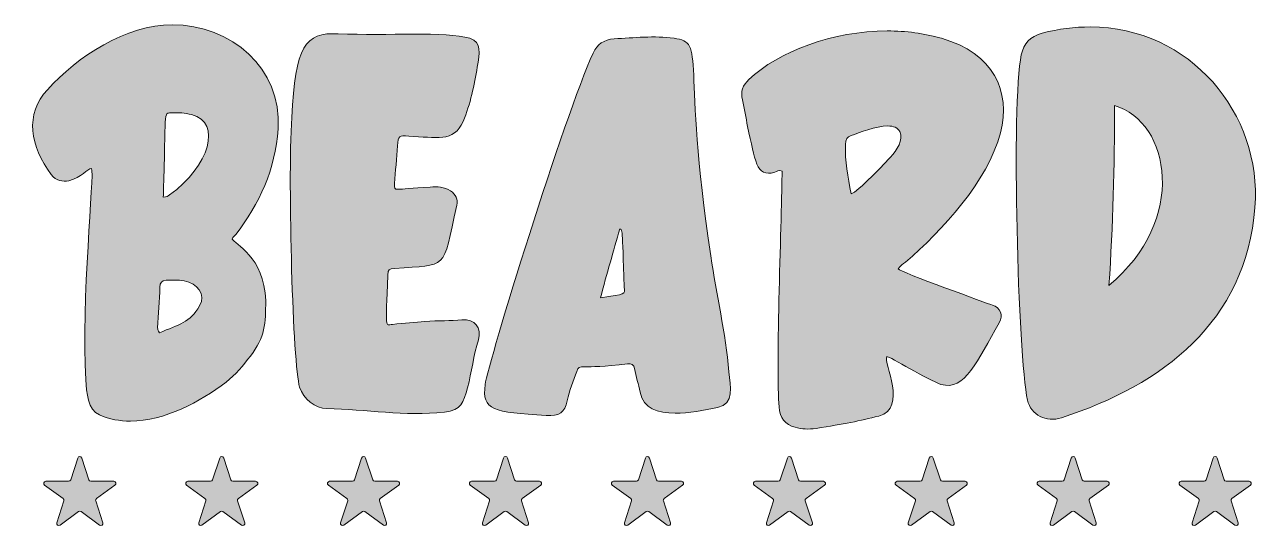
# Model space of a CAD drawing. Header units: inches. Extents: x 143 to 936, y -967 to -132.
# Drawn here: x 143 to 936, y -967 to -646 of the extents above; entities that cross this region are included whole.
import ezdxf

# ---------------------------------------------------------------- set-up
doc = ezdxf.new("R2010")
doc.units = ezdxf.units.IN
doc.header["$MEASUREMENT"] = 0
doc.layers.add('Layer 1', color=7, linetype='Continuous')

# ---------------------------------------------------------------- blocks, each defined once
blk = doc.blocks.new('block 5')
at = {"layer": 'Layer 1', "true_color": 0x2a4f7b}
h = blk.add_hatch(color=167, dxfattribs=at)
h.dxf.hatch_style = 2
edge = h.paths.add_edge_path()
edge.add_spline(control_points=[(297.74, -822.86), (297.74, -837.35), (297.38, -846.4), (287.96, -858.35), (283.26, -864.51), (278.55, -870.3), (272.39, -875.01), (255.73, -887.69), (232.92, -900), (211.19, -900), (204.31, -900), (197.79, -898.91), (191.27, -896.01), (184.03, -893.12), (182.94, -881.53), (182.58, -873.56), (179.32, -823.59), (188.38, -741.02), (186.2, -738.12), (183.31, -738.48), (180.05, -743.92), (171.72, -746.09), (167.73, -746.81), (163.39, -746.09), (160.49, -742.11), (146.73, -724.36), (143.47, -702.99), (157.96, -687.78), (177.15, -666.42), (208.29, -646.14), (237.99, -646.14), (275.65, -646.14), (308.24, -674.02), (305.71, -712.77), (303.9, -738.85), (293.76, -760.94), (278.55, -780.49), (277.82, -781.58), (276.74, -781.94), (276.38, -783.39), (277.46, -786.29), (297.02, -794.61), (297.74, -822.86)], knot_values=[0, 0, 0, 0, 1, 1, 1, 2, 2, 2, 3, 3, 3, 4, 4, 4, 5, 5, 5, 6, 6, 6, 7, 7, 7, 8, 8, 8, 9, 9, 9, 10, 10, 10, 11, 11, 11, 12, 12, 12, 13, 13, 13, 14, 14, 14, 14], degree=3, periodic=1)
edge = h.paths.add_edge_path()
edge.add_spline(control_points=[(255.37, -826.12), (259.72, -818.88), (253.92, -811.64), (245.59, -810.19), (241.61, -809.46), (237.63, -809.82), (234.01, -809.82), (231.11, -810.19), (230.02, -811.28), (230.02, -814.17), (229.66, -822.86), (228.94, -831.55), (228.57, -840.25), (228.57, -840.97), (228.57, -842.06), (229.66, -843.51), (241.97, -838.07), (249.58, -836.99), (255.37, -826.12)], knot_values=[0, 0, 0, 0, 1, 1, 1, 2, 2, 2, 3, 3, 3, 4, 4, 4, 5, 5, 5, 6, 6, 6, 6], degree=3, periodic=1)
edge = h.paths.add_edge_path()
edge.add_spline(control_points=[(236.18, -755.14), (261.89, -736.67), (269.86, -708.79), (250.3, -703.72), (245.96, -702.63), (241.97, -702.27), (237.99, -702.63), (232.56, -702.99), (233.64, -698.29), (232.56, -745.73), (232.19, -748.98), (232.56, -752.61), (232.19, -756.59), (234.37, -756.59), (235.09, -755.87), (236.18, -755.14)], knot_values=[0, 0, 0, 0, 1, 1, 1, 2, 2, 2, 3, 3, 3, 4, 4, 4, 5, 5, 5, 5], degree=3, periodic=1)
h = blk.add_hatch(color=167, dxfattribs=at)
h.dxf.hatch_style = 2
edge = h.paths.add_edge_path()
edge.add_spline(control_points=[(794.98, -651.57), (805.49, -648.67), (815.63, -647.58), (825.77, -647.58), (889.5, -647.58), (935.86, -702.99), (931.15, -763.11), (925.36, -836.62), (872.12, -876.82), (807.3, -897.83), (797.52, -901.09), (787.74, -896.01), (785.57, -886.6), (779.41, -857.99), (775.07, -696.84), (781.58, -665.33), (783.03, -658.09), (787.38, -653.74), (794.98, -651.57)], knot_values=[0, 0, 0, 0, 1, 1, 1, 2, 2, 2, 3, 3, 3, 4, 4, 4, 5, 5, 5, 6, 6, 6, 6], degree=3, periodic=1)
edge = h.paths.add_edge_path()
edge.add_spline(control_points=[(841.34, -697.92), (841.34, -736.67), (840.25, -774.7), (837.72, -813.09), (888.06, -771.44), (877.19, -708.42), (841.34, -697.92)], knot_values=[0, 0, 0, 0, 1, 1, 1, 2, 2, 2, 2], degree=3, periodic=1)
h = blk.add_hatch(color=167, dxfattribs=at)
h.dxf.hatch_style = 2
edge = h.paths.add_edge_path()
edge.add_spline(control_points=[(423.41, -835.18), (431.74, -834.45), (436.08, -840.25), (433.91, -847.85), (431.01, -857.99), (429.57, -868.49), (427.03, -878.63), (424.13, -888.05), (423.41, -893.12), (412.18, -894.2), (386.83, -897.1), (362.21, -892.39), (336.86, -892.03), (329.25, -891.67), (322.01, -885.88), (319.47, -878.27), (315.13, -863.78), (311.87, -749.35), (314.4, -705.53), (316.94, -659.9), (322.73, -650.85), (344.1, -651.93), (375.97, -653.38), (412.91, -650.12), (428.48, -654.83), (436.08, -657.36), (434.64, -664.24), (433.19, -673.3), (431.38, -684.52), (428.84, -697.2), (424.13, -708.06), (418.34, -721.82), (406.75, -718.2), (389.37, -717.48), (382.85, -717.12), (382.85, -717.12), (382.13, -723.64), (381.76, -731.6), (380.68, -739.93), (380.32, -747.9), (380.32, -750.8), (379.95, -751.52), (382.49, -751.52), (385.38, -751.52), (391.18, -750.8), (403.13, -750.07), (407.47, -749.71), (412.18, -750.07), (416.17, -752.61), (419.43, -754.78), (420.87, -758.04), (420.15, -761.66), (410.74, -804.76), (414.72, -799.32), (380.32, -802.22), (376.33, -802.58), (376.33, -802.58), (375.97, -806.57), (374.52, -841.69), (374.16, -838.8), (378.87, -838.07), (386.47, -837.35), (393.72, -836.62), (399.51, -836.26), (408.56, -835.54), (416.17, -835.9), (423.41, -835.18)], knot_values=[0, 0, 0, 0, 1, 1, 1, 2, 2, 2, 3, 3, 3, 4, 4, 4, 5, 5, 5, 6, 6, 6, 7, 7, 7, 8, 8, 8, 9, 9, 9, 10, 10, 10, 11, 11, 11, 12, 12, 12, 13, 13, 13, 14, 14, 14, 15, 15, 15, 16, 16, 16, 17, 17, 17, 18, 18, 18, 19, 19, 19, 20, 20, 20, 21, 21, 21, 22, 22, 22, 22], degree=3, periodic=1)
h = blk.add_hatch(color=167, dxfattribs=at)
h.dxf.hatch_style = 2
edge = h.paths.add_edge_path()
edge.add_spline(control_points=[(559.94, -894.93), (548.71, -894.93), (539.66, -892.03), (537.49, -881.53), (536.4, -876.46), (534.96, -871.39), (533.87, -866.32), (533.5, -863.78), (532.06, -863.06), (529.52, -863.42), (513.95, -865.23), (506.35, -865.23), (502.36, -865.23), (498.38, -865.23), (498.02, -865.23), (496.93, -868.13), (494.76, -874.29), (492.22, -880.44), (490.77, -886.96), (489.32, -894.57), (485.7, -897.1), (477.37, -896.38), (443.33, -894.2), (436.09, -893.48), (438.26, -876.46), (440.07, -863.06), (488.96, -704.44), (507.43, -664.24), (509.97, -658.81), (514.31, -655.55), (520.83, -655.19), (533.5, -654.47), (546.54, -653.02), (559.22, -654.83), (580.22, -657.36), (563.93, -668.59), (582.76, -794.25), (586.38, -818.88), (592.17, -843.51), (594.35, -868.49), (595.43, -877.91), (597.97, -888.77), (587.1, -891.31), (578.41, -893.12), (568.63, -894.93), (559.94, -894.93)], knot_values=[0, 0, 0, 0, 1, 1, 1, 2, 2, 2, 3, 3, 3, 4, 4, 4, 5, 5, 5, 6, 6, 6, 7, 7, 7, 8, 8, 8, 9, 9, 9, 10, 10, 10, 11, 11, 11, 12, 12, 12, 13, 13, 13, 14, 14, 14, 15, 15, 15, 15], degree=3, periodic=1)
edge = h.paths.add_edge_path()
edge.add_spline(control_points=[(527.35, -814.17), (525.9, -775.06), (526.26, -777.59), (524.45, -776.87), (520.47, -791.36), (516.12, -805.48), (512.14, -821.05), (528.44, -818.52), (527.71, -819.24), (527.35, -814.17)], knot_values=[0, 0, 0, 0, 1, 1, 1, 2, 2, 2, 3, 3, 3, 3], degree=3, periodic=1)
h = blk.add_hatch(color=167, dxfattribs=at)
h.dxf.hatch_style = 2
edge = h.paths.add_edge_path()
edge.add_spline(control_points=[(763.11, -825.76), (768.18, -827.21), (770.35, -832.28), (767.46, -836.99), (753.33, -861.25), (745.73, -881.17), (730.15, -876.46), (722.19, -873.93), (697.2, -858.35), (695.39, -858.72), (693.22, -862.7), (709.15, -891.67), (690.32, -896.74), (678.01, -900), (668.23, -901.81), (650.12, -904.71), (645.41, -905.43), (641.07, -905.07), (636.72, -903.98), (630.2, -902.17), (626.94, -898.19), (626.58, -890.95), (624.05, -868.13), (628.39, -765.28), (628.39, -739.93), (626.22, -738.85), (625.13, -740.29), (623.68, -740.66), (611.37, -743.92), (611.37, -733.05), (606.3, -711.32), (605.22, -705.53), (604.49, -699.73), (603.04, -694.3), (601.59, -688.87), (603.4, -684.89), (607.03, -681.27), (626.22, -663.16), (660.99, -650.12), (695.75, -650.12), (707.7, -650.12), (719.29, -651.57), (730.52, -654.83), (763.83, -664.24), (775.06, -688.87), (768.18, -715.31), (760.21, -746.45), (730.88, -777.96), (707.34, -798.24), (705.89, -799.32), (704.08, -800.41), (702.63, -802.58), (704.08, -804.39), (760.94, -825.04), (763.11, -825.76)], knot_values=[0, 0, 0, 0, 1, 1, 1, 2, 2, 2, 3, 3, 3, 4, 4, 4, 5, 5, 5, 6, 6, 6, 7, 7, 7, 8, 8, 8, 9, 9, 9, 10, 10, 10, 11, 11, 11, 12, 12, 12, 13, 13, 13, 14, 14, 14, 15, 15, 15, 16, 16, 16, 17, 17, 17, 18, 18, 18, 18], degree=3, periodic=1)
edge = h.paths.add_edge_path()
edge.add_spline(control_points=[(697.92, -730.88), (701.91, -726.53), (706.25, -720.01), (703.72, -714.58), (702.63, -712.05), (699.73, -710.96), (696.11, -710.96), (688.51, -710.96), (677.64, -715.31), (672.57, -717.12), (670.04, -717.84), (668.95, -719.65), (668.95, -722.91), (668.59, -733.41), (670.76, -743.55), (672.57, -754.42), (676.56, -753.69), (695.03, -733.77), (697.92, -730.88)], knot_values=[0, 0, 0, 0, 1, 1, 1, 2, 2, 2, 3, 3, 3, 4, 4, 4, 5, 5, 5, 6, 6, 6, 6], degree=3, periodic=1)
at = {"layer": 'Layer 1', "lineweight": 0}
for points, knots in [([(297.74, -822.86), (297.74, -837.35), (297.38, -846.4), (287.96, -858.35), (283.26, -864.51), (278.55, -870.3), (272.39, -875.01), (255.73, -887.69), (232.92, -900), (211.19, -900), (204.31, -900), (197.79, -898.91), (191.27, -896.01), (184.03, -893.12), (182.94, -881.53), (182.58, -873.56), (179.32, -823.59), (188.38, -741.02), (186.2, -738.12), (183.31, -738.48), (180.05, -743.92), (171.72, -746.09), (167.73, -746.81), (163.39, -746.09), (160.49, -742.11), (146.73, -724.36), (143.47, -702.99), (157.96, -687.78), (177.15, -666.42), (208.29, -646.14), (237.99, -646.14), (275.65, -646.14), (308.24, -674.02), (305.71, -712.77), (303.9, -738.85), (293.76, -760.94), (278.55, -780.49), (277.82, -781.58), (276.74, -781.94), (276.38, -783.39), (277.46, -786.29), (297.02, -794.61), (297.74, -822.86)], [0, 0, 0, 0, 1, 1, 1, 2, 2, 2, 3, 3, 3, 4, 4, 4, 5, 5, 5, 6, 6, 6, 7, 7, 7, 8, 8, 8, 9, 9, 9, 10, 10, 10, 11, 11, 11, 12, 12, 12, 13, 13, 13, 14, 14, 14, 14]), ([(794.98, -651.57), (805.49, -648.67), (815.63, -647.58), (825.77, -647.58), (889.5, -647.58), (935.86, -702.99), (931.15, -763.11), (925.36, -836.62), (872.12, -876.82), (807.3, -897.83), (797.52, -901.09), (787.74, -896.01), (785.57, -886.6), (779.41, -857.99), (775.07, -696.84), (781.58, -665.33), (783.03, -658.09), (787.38, -653.74), (794.98, -651.57)], [0, 0, 0, 0, 1, 1, 1, 2, 2, 2, 3, 3, 3, 4, 4, 4, 5, 5, 5, 6, 6, 6, 6]), ([(423.41, -835.18), (431.74, -834.45), (436.08, -840.25), (433.91, -847.85), (431.01, -857.99), (429.57, -868.49), (427.03, -878.63), (424.13, -888.05), (423.41, -893.12), (412.18, -894.2), (386.83, -897.1), (362.21, -892.39), (336.86, -892.03), (329.25, -891.67), (322.01, -885.88), (319.47, -878.27), (315.13, -863.78), (311.87, -749.35), (314.4, -705.53), (316.94, -659.9), (322.73, -650.85), (344.1, -651.93), (375.97, -653.38), (412.91, -650.12), (428.48, -654.83), (436.08, -657.36), (434.64, -664.24), (433.19, -673.3), (431.38, -684.52), (428.84, -697.2), (424.13, -708.06), (418.34, -721.82), (406.75, -718.2), (389.37, -717.48), (382.85, -717.12), (382.85, -717.12), (382.13, -723.64), (381.76, -731.6), (380.68, -739.93), (380.32, -747.9), (380.32, -750.8), (379.95, -751.52), (382.49, -751.52), (385.38, -751.52), (391.18, -750.8), (403.13, -750.07), (407.47, -749.71), (412.18, -750.07), (416.17, -752.61), (419.43, -754.78), (420.87, -758.04), (420.15, -761.66), (410.74, -804.76), (414.72, -799.32), (380.32, -802.22), (376.33, -802.58), (376.33, -802.58), (375.97, -806.57), (374.52, -841.69), (374.16, -838.8), (378.87, -838.07), (386.47, -837.35), (393.72, -836.62), (399.51, -836.26), (408.56, -835.54), (416.17, -835.9), (423.41, -835.18)], [0, 0, 0, 0, 1, 1, 1, 2, 2, 2, 3, 3, 3, 4, 4, 4, 5, 5, 5, 6, 6, 6, 7, 7, 7, 8, 8, 8, 9, 9, 9, 10, 10, 10, 11, 11, 11, 12, 12, 12, 13, 13, 13, 14, 14, 14, 15, 15, 15, 16, 16, 16, 17, 17, 17, 18, 18, 18, 19, 19, 19, 20, 20, 20, 21, 21, 21, 22, 22, 22, 22]), ([(559.94, -894.93), (548.71, -894.93), (539.66, -892.03), (537.49, -881.53), (536.4, -876.46), (534.96, -871.39), (533.87, -866.32), (533.5, -863.78), (532.06, -863.06), (529.52, -863.42), (513.95, -865.23), (506.35, -865.23), (502.36, -865.23), (498.38, -865.23), (498.02, -865.23), (496.93, -868.13), (494.76, -874.29), (492.22, -880.44), (490.77, -886.96), (489.32, -894.57), (485.7, -897.1), (477.37, -896.38), (443.33, -894.2), (436.09, -893.48), (438.26, -876.46), (440.07, -863.06), (488.96, -704.44), (507.43, -664.24), (509.97, -658.81), (514.31, -655.55), (520.83, -655.19), (533.5, -654.47), (546.54, -653.02), (559.22, -654.83), (580.22, -657.36), (563.93, -668.59), (582.76, -794.25), (586.38, -818.88), (592.17, -843.51), (594.35, -868.49), (595.43, -877.91), (597.97, -888.77), (587.1, -891.31), (578.41, -893.12), (568.63, -894.93), (559.94, -894.93)], [0, 0, 0, 0, 1, 1, 1, 2, 2, 2, 3, 3, 3, 4, 4, 4, 5, 5, 5, 6, 6, 6, 7, 7, 7, 8, 8, 8, 9, 9, 9, 10, 10, 10, 11, 11, 11, 12, 12, 12, 13, 13, 13, 14, 14, 14, 15, 15, 15, 15]), ([(763.11, -825.76), (768.18, -827.21), (770.35, -832.28), (767.46, -836.99), (753.33, -861.25), (745.73, -881.17), (730.15, -876.46), (722.19, -873.93), (697.2, -858.35), (695.39, -858.72), (693.22, -862.7), (709.15, -891.67), (690.32, -896.74), (678.01, -900), (668.23, -901.81), (650.12, -904.71), (645.41, -905.43), (641.07, -905.07), (636.72, -903.98), (630.2, -902.17), (626.94, -898.19), (626.58, -890.95), (624.05, -868.13), (628.39, -765.28), (628.39, -739.93), (626.22, -738.85), (625.13, -740.29), (623.68, -740.66), (611.37, -743.92), (611.37, -733.05), (606.3, -711.32), (605.22, -705.53), (604.49, -699.73), (603.04, -694.3), (601.59, -688.87), (603.4, -684.89), (607.03, -681.27), (626.22, -663.16), (660.99, -650.12), (695.75, -650.12), (707.7, -650.12), (719.29, -651.57), (730.52, -654.83), (763.83, -664.24), (775.06, -688.87), (768.18, -715.31), (760.21, -746.45), (730.88, -777.96), (707.34, -798.24), (705.89, -799.32), (704.08, -800.41), (702.63, -802.58), (704.08, -804.39), (760.94, -825.04), (763.11, -825.76)], [0, 0, 0, 0, 1, 1, 1, 2, 2, 2, 3, 3, 3, 4, 4, 4, 5, 5, 5, 6, 6, 6, 7, 7, 7, 8, 8, 8, 9, 9, 9, 10, 10, 10, 11, 11, 11, 12, 12, 12, 13, 13, 13, 14, 14, 14, 15, 15, 15, 16, 16, 16, 17, 17, 17, 18, 18, 18, 18]), ([(236.18, -755.14), (261.89, -736.67), (269.86, -708.79), (250.3, -703.72), (245.96, -702.63), (241.97, -702.27), (237.99, -702.63), (232.56, -702.99), (233.64, -698.29), (232.56, -745.73), (232.19, -748.98), (232.56, -752.61), (232.19, -756.59), (234.37, -756.59), (235.09, -755.87), (236.18, -755.14)], [0, 0, 0, 0, 1, 1, 1, 2, 2, 2, 3, 3, 3, 4, 4, 4, 5, 5, 5, 5]), ([(841.34, -697.92), (841.34, -736.67), (840.25, -774.7), (837.72, -813.09), (888.06, -771.44), (877.19, -708.42), (841.34, -697.92)], [0, 0, 0, 0, 1, 1, 1, 2, 2, 2, 2]), ([(697.92, -730.88), (701.91, -726.53), (706.25, -720.01), (703.72, -714.58), (702.63, -712.05), (699.73, -710.96), (696.11, -710.96), (688.51, -710.96), (677.64, -715.31), (672.57, -717.12), (670.04, -717.84), (668.95, -719.65), (668.95, -722.91), (668.59, -733.41), (670.76, -743.55), (672.57, -754.42), (676.56, -753.69), (695.03, -733.77), (697.92, -730.88)], [0, 0, 0, 0, 1, 1, 1, 2, 2, 2, 3, 3, 3, 4, 4, 4, 5, 5, 5, 6, 6, 6, 6]), ([(527.35, -814.17), (525.9, -775.06), (526.26, -777.59), (524.45, -776.87), (520.47, -791.36), (516.12, -805.48), (512.14, -821.05), (528.44, -818.52), (527.71, -819.24), (527.35, -814.17)], [0, 0, 0, 0, 1, 1, 1, 2, 2, 2, 3, 3, 3, 3]), ([(255.37, -826.12), (259.72, -818.88), (253.92, -811.64), (245.59, -810.19), (241.61, -809.46), (237.63, -809.82), (234.01, -809.82), (231.11, -810.19), (230.02, -811.28), (230.02, -814.17), (229.66, -822.86), (228.94, -831.55), (228.57, -840.25), (228.57, -840.97), (228.57, -842.06), (229.66, -843.51), (241.97, -838.07), (249.58, -836.99), (255.37, -826.12)], [0, 0, 0, 0, 1, 1, 1, 2, 2, 2, 3, 3, 3, 4, 4, 4, 5, 5, 5, 6, 6, 6, 6])]:
    blk.add_open_spline(points, degree=3, knots=knots, dxfattribs=at)
blk = doc.blocks.new('block 9')
at = {"layer": 'Layer 1', "true_color": 0xce432c}
h = blk.add_hatch(color=22, dxfattribs=at)
h.dxf.hatch_style = 2
edge = h.paths.add_edge_path()
edge.add_spline(control_points=[(179.99, -923.7), (179.99, -923.7), (184.52, -937.62), (184.52, -937.62), (184.7, -938.18), (185.22, -938.56), (185.81, -938.56), (185.81, -938.56), (200.45, -938.56), (200.45, -938.56), (201.77, -938.56), (202.31, -940.24), (201.25, -941.02), (201.25, -941.02), (189.41, -949.62), (189.41, -949.62), (188.93, -949.97), (188.73, -950.58), (188.91, -951.14), (188.91, -951.14), (193.44, -965.06), (193.44, -965.06), (193.84, -966.32), (192.41, -967.36), (191.34, -966.59), (191.34, -966.59), (179.5, -957.98), (179.5, -957.98), (179.02, -957.63), (178.38, -957.63), (177.9, -957.98), (177.9, -957.98), (166.06, -966.59), (166.06, -966.59), (164.99, -967.36), (163.56, -966.32), (163.97, -965.06), (163.97, -965.06), (168.49, -951.14), (168.49, -951.14), (168.67, -950.58), (168.47, -949.97), (167.99, -949.62), (167.99, -949.62), (156.15, -941.02), (156.15, -941.02), (155.09, -940.24), (155.63, -938.56), (156.95, -938.56), (156.95, -938.56), (171.59, -938.56), (171.59, -938.56), (172.18, -938.56), (172.7, -938.18), (172.88, -937.62), (172.88, -937.62), (177.41, -923.7), (177.41, -923.7), (177.81, -922.44), (179.59, -922.44), (179.99, -923.7)], knot_values=[0, 0, 0, 0, 1, 1, 1, 2, 2, 2, 3, 3, 3, 4, 4, 4, 5, 5, 5, 6, 6, 6, 7, 7, 7, 8, 8, 8, 9, 9, 9, 10, 10, 10, 11, 11, 11, 12, 12, 12, 13, 13, 13, 14, 14, 14, 15, 15, 15, 16, 16, 16, 17, 17, 17, 18, 18, 18, 19, 19, 19, 20, 20, 20, 20], degree=3, periodic=1)
h = blk.add_hatch(color=22, dxfattribs=at)
h.dxf.hatch_style = 2
edge = h.paths.add_edge_path()
edge.add_spline(control_points=[(270.87, -923.7), (270.87, -923.7), (275.39, -937.62), (275.39, -937.62), (275.57, -938.18), (276.09, -938.56), (276.68, -938.56), (276.68, -938.56), (291.32, -938.56), (291.32, -938.56), (292.64, -938.56), (293.19, -940.24), (292.12, -941.02), (292.12, -941.02), (280.28, -949.62), (280.28, -949.62), (279.8, -949.97), (279.6, -950.58), (279.78, -951.14), (279.78, -951.14), (284.31, -965.06), (284.31, -965.06), (284.72, -966.32), (283.28, -967.36), (282.22, -966.59), (282.22, -966.59), (270.37, -957.98), (270.37, -957.98), (269.9, -957.63), (269.25, -957.63), (268.77, -957.98), (268.77, -957.98), (256.93, -966.59), (256.93, -966.59), (255.87, -967.36), (254.43, -966.32), (254.84, -965.06), (254.84, -965.06), (259.36, -951.14), (259.36, -951.14), (259.54, -950.58), (259.34, -949.97), (258.87, -949.62), (258.87, -949.62), (247.02, -941.02), (247.02, -941.02), (245.96, -940.24), (246.51, -938.56), (247.82, -938.56), (247.82, -938.56), (262.46, -938.56), (262.46, -938.56), (263.05, -938.56), (263.57, -938.18), (263.76, -937.62), (263.76, -937.62), (268.28, -923.7), (268.28, -923.7), (268.69, -922.44), (270.46, -922.44), (270.87, -923.7)], knot_values=[0, 0, 0, 0, 1, 1, 1, 2, 2, 2, 3, 3, 3, 4, 4, 4, 5, 5, 5, 6, 6, 6, 7, 7, 7, 8, 8, 8, 9, 9, 9, 10, 10, 10, 11, 11, 11, 12, 12, 12, 13, 13, 13, 14, 14, 14, 15, 15, 15, 16, 16, 16, 17, 17, 17, 18, 18, 18, 19, 19, 19, 20, 20, 20, 20], degree=3, periodic=1)
h = blk.add_hatch(color=22, dxfattribs=at)
h.dxf.hatch_style = 2
edge = h.paths.add_edge_path()
edge.add_spline(control_points=[(361.74, -923.7), (361.74, -923.7), (366.26, -937.62), (366.26, -937.62), (366.45, -938.18), (366.97, -938.56), (367.56, -938.56), (367.56, -938.56), (382.2, -938.56), (382.2, -938.56), (383.51, -938.56), (384.06, -940.24), (383, -941.02), (383, -941.02), (371.15, -949.62), (371.15, -949.62), (370.68, -949.97), (370.48, -950.58), (370.66, -951.14), (370.66, -951.14), (375.18, -965.06), (375.18, -965.06), (375.59, -966.32), (374.16, -967.36), (373.09, -966.59), (373.09, -966.59), (361.25, -957.98), (361.25, -957.98), (360.77, -957.63), (360.12, -957.63), (359.65, -957.98), (359.65, -957.98), (347.8, -966.59), (347.8, -966.59), (346.74, -967.36), (345.3, -966.32), (345.71, -965.06), (345.71, -965.06), (350.24, -951.14), (350.24, -951.14), (350.42, -950.58), (350.22, -949.97), (349.74, -949.62), (349.74, -949.62), (337.9, -941.02), (337.9, -941.02), (336.83, -940.24), (337.38, -938.56), (338.7, -938.56), (338.7, -938.56), (353.34, -938.56), (353.34, -938.56), (353.93, -938.56), (354.45, -938.18), (354.63, -937.62), (354.63, -937.62), (359.15, -923.7), (359.15, -923.7), (359.56, -922.44), (361.33, -922.44), (361.74, -923.7)], knot_values=[0, 0, 0, 0, 1, 1, 1, 2, 2, 2, 3, 3, 3, 4, 4, 4, 5, 5, 5, 6, 6, 6, 7, 7, 7, 8, 8, 8, 9, 9, 9, 10, 10, 10, 11, 11, 11, 12, 12, 12, 13, 13, 13, 14, 14, 14, 15, 15, 15, 16, 16, 16, 17, 17, 17, 18, 18, 18, 19, 19, 19, 20, 20, 20, 20], degree=3, periodic=1)
h = blk.add_hatch(color=22, dxfattribs=at)
h.dxf.hatch_style = 2
edge = h.paths.add_edge_path()
edge.add_spline(control_points=[(452.61, -923.7), (452.61, -923.7), (457.14, -937.62), (457.14, -937.62), (457.32, -938.18), (457.84, -938.56), (458.43, -938.56), (458.43, -938.56), (473.07, -938.56), (473.07, -938.56), (474.39, -938.56), (474.93, -940.24), (473.87, -941.02), (473.87, -941.02), (462.03, -949.62), (462.03, -949.62), (461.55, -949.97), (461.35, -950.58), (461.53, -951.14), (461.53, -951.14), (466.06, -965.06), (466.06, -965.06), (466.46, -966.32), (465.03, -967.36), (463.96, -966.59), (463.96, -966.59), (452.12, -957.98), (452.12, -957.98), (451.64, -957.63), (451, -957.63), (450.52, -957.98), (450.52, -957.98), (438.68, -966.59), (438.68, -966.59), (437.61, -967.36), (436.18, -966.32), (436.59, -965.06), (436.59, -965.06), (441.11, -951.14), (441.11, -951.14), (441.29, -950.58), (441.09, -949.97), (440.62, -949.62), (440.62, -949.62), (428.77, -941.02), (428.77, -941.02), (427.71, -940.24), (428.25, -938.56), (429.57, -938.56), (429.57, -938.56), (444.21, -938.56), (444.21, -938.56), (444.8, -938.56), (445.32, -938.18), (445.5, -937.62), (445.5, -937.62), (450.03, -923.7), (450.03, -923.7), (450.43, -922.44), (452.21, -922.44), (452.61, -923.7)], knot_values=[0, 0, 0, 0, 1, 1, 1, 2, 2, 2, 3, 3, 3, 4, 4, 4, 5, 5, 5, 6, 6, 6, 7, 7, 7, 8, 8, 8, 9, 9, 9, 10, 10, 10, 11, 11, 11, 12, 12, 12, 13, 13, 13, 14, 14, 14, 15, 15, 15, 16, 16, 16, 17, 17, 17, 18, 18, 18, 19, 19, 19, 20, 20, 20, 20], degree=3, periodic=1)
h = blk.add_hatch(color=22, dxfattribs=at)
h.dxf.hatch_style = 2
edge = h.paths.add_edge_path()
edge.add_spline(control_points=[(543.49, -923.7), (543.49, -923.7), (548.01, -937.62), (548.01, -937.62), (548.19, -938.18), (548.71, -938.56), (549.3, -938.56), (549.3, -938.56), (563.94, -938.56), (563.94, -938.56), (565.26, -938.56), (565.81, -940.24), (564.74, -941.02), (564.74, -941.02), (552.9, -949.62), (552.9, -949.62), (552.42, -949.97), (552.22, -950.58), (552.4, -951.14), (552.4, -951.14), (556.93, -965.06), (556.93, -965.06), (557.34, -966.32), (555.9, -967.36), (554.84, -966.59), (554.84, -966.59), (542.99, -957.98), (542.99, -957.98), (542.52, -957.63), (541.87, -957.63), (541.39, -957.98), (541.39, -957.98), (529.55, -966.59), (529.55, -966.59), (528.49, -967.36), (527.05, -966.32), (527.46, -965.06), (527.46, -965.06), (531.98, -951.14), (531.98, -951.14), (532.16, -950.58), (531.96, -949.97), (531.49, -949.62), (531.49, -949.62), (519.65, -941.02), (519.65, -941.02), (518.58, -940.24), (519.13, -938.56), (520.44, -938.56), (520.44, -938.56), (535.08, -938.56), (535.08, -938.56), (535.67, -938.56), (536.19, -938.18), (536.38, -937.62), (536.38, -937.62), (540.9, -923.7), (540.9, -923.7), (541.31, -922.44), (543.08, -922.44), (543.49, -923.7)], knot_values=[0, 0, 0, 0, 1, 1, 1, 2, 2, 2, 3, 3, 3, 4, 4, 4, 5, 5, 5, 6, 6, 6, 7, 7, 7, 8, 8, 8, 9, 9, 9, 10, 10, 10, 11, 11, 11, 12, 12, 12, 13, 13, 13, 14, 14, 14, 15, 15, 15, 16, 16, 16, 17, 17, 17, 18, 18, 18, 19, 19, 19, 20, 20, 20, 20], degree=3, periodic=1)
h = blk.add_hatch(color=22, dxfattribs=at)
h.dxf.hatch_style = 2
edge = h.paths.add_edge_path()
edge.add_spline(control_points=[(634.36, -923.7), (634.36, -923.7), (638.88, -937.62), (638.88, -937.62), (639.07, -938.18), (639.59, -938.56), (640.18, -938.56), (640.18, -938.56), (654.82, -938.56), (654.82, -938.56), (656.13, -938.56), (656.68, -940.24), (655.62, -941.02), (655.62, -941.02), (643.77, -949.62), (643.77, -949.62), (643.3, -949.97), (643.1, -950.58), (643.28, -951.14), (643.28, -951.14), (647.8, -965.06), (647.8, -965.06), (648.21, -966.32), (646.78, -967.36), (645.71, -966.59), (645.71, -966.59), (633.87, -957.98), (633.87, -957.98), (633.39, -957.63), (632.74, -957.63), (632.27, -957.98), (632.27, -957.98), (620.42, -966.59), (620.42, -966.59), (619.36, -967.36), (617.92, -966.32), (618.33, -965.06), (618.33, -965.06), (622.86, -951.14), (622.86, -951.14), (623.04, -950.58), (622.84, -949.97), (622.36, -949.62), (622.36, -949.62), (610.52, -941.02), (610.52, -941.02), (609.45, -940.24), (610, -938.56), (611.32, -938.56), (611.32, -938.56), (625.96, -938.56), (625.96, -938.56), (626.55, -938.56), (627.07, -938.18), (627.25, -937.62), (627.25, -937.62), (631.77, -923.7), (631.77, -923.7), (632.18, -922.44), (633.95, -922.44), (634.36, -923.7)], knot_values=[0, 0, 0, 0, 1, 1, 1, 2, 2, 2, 3, 3, 3, 4, 4, 4, 5, 5, 5, 6, 6, 6, 7, 7, 7, 8, 8, 8, 9, 9, 9, 10, 10, 10, 11, 11, 11, 12, 12, 12, 13, 13, 13, 14, 14, 14, 15, 15, 15, 16, 16, 16, 17, 17, 17, 18, 18, 18, 19, 19, 19, 20, 20, 20, 20], degree=3, periodic=1)
h = blk.add_hatch(color=22, dxfattribs=at)
h.dxf.hatch_style = 2
edge = h.paths.add_edge_path()
edge.add_spline(control_points=[(725.23, -923.7), (725.23, -923.7), (729.76, -937.62), (729.76, -937.62), (729.94, -938.18), (730.46, -938.56), (731.05, -938.56), (731.05, -938.56), (745.69, -938.56), (745.69, -938.56), (747.01, -938.56), (747.55, -940.24), (746.49, -941.02), (746.49, -941.02), (734.65, -949.62), (734.65, -949.62), (734.17, -949.97), (733.97, -950.58), (734.15, -951.14), (734.15, -951.14), (738.68, -965.06), (738.68, -965.06), (739.08, -966.32), (737.65, -967.36), (736.58, -966.59), (736.58, -966.59), (724.74, -957.98), (724.74, -957.98), (724.26, -957.63), (723.62, -957.63), (723.14, -957.98), (723.14, -957.98), (711.3, -966.59), (711.3, -966.59), (710.23, -967.36), (708.8, -966.32), (709.21, -965.06), (709.21, -965.06), (713.73, -951.14), (713.73, -951.14), (713.91, -950.58), (713.71, -949.97), (713.24, -949.62), (713.24, -949.62), (701.39, -941.02), (701.39, -941.02), (700.33, -940.24), (700.87, -938.56), (702.19, -938.56), (702.19, -938.56), (716.83, -938.56), (716.83, -938.56), (717.42, -938.56), (717.94, -938.18), (718.12, -937.62), (718.12, -937.62), (722.65, -923.7), (722.65, -923.7), (723.05, -922.44), (724.83, -922.44), (725.23, -923.7)], knot_values=[0, 0, 0, 0, 1, 1, 1, 2, 2, 2, 3, 3, 3, 4, 4, 4, 5, 5, 5, 6, 6, 6, 7, 7, 7, 8, 8, 8, 9, 9, 9, 10, 10, 10, 11, 11, 11, 12, 12, 12, 13, 13, 13, 14, 14, 14, 15, 15, 15, 16, 16, 16, 17, 17, 17, 18, 18, 18, 19, 19, 19, 20, 20, 20, 20], degree=3, periodic=1)
h = blk.add_hatch(color=22, dxfattribs=at)
h.dxf.hatch_style = 2
edge = h.paths.add_edge_path()
edge.add_spline(control_points=[(816.11, -923.7), (816.11, -923.7), (820.63, -937.62), (820.63, -937.62), (820.81, -938.18), (821.33, -938.56), (821.92, -938.56), (821.92, -938.56), (836.56, -938.56), (836.56, -938.56), (837.88, -938.56), (838.43, -940.24), (837.36, -941.02), (837.36, -941.02), (825.52, -949.62), (825.52, -949.62), (825.04, -949.97), (824.84, -950.58), (825.03, -951.14), (825.03, -951.14), (829.55, -965.06), (829.55, -965.06), (829.96, -966.32), (828.52, -967.36), (827.46, -966.59), (827.46, -966.59), (815.61, -957.98), (815.61, -957.98), (815.14, -957.63), (814.49, -957.63), (814.01, -957.98), (814.01, -957.98), (802.17, -966.59), (802.17, -966.59), (801.11, -967.36), (799.67, -966.32), (800.08, -965.06), (800.08, -965.06), (804.6, -951.14), (804.6, -951.14), (804.78, -950.58), (804.59, -949.97), (804.11, -949.62), (804.11, -949.62), (792.27, -941.02), (792.27, -941.02), (791.2, -940.24), (791.75, -938.56), (793.06, -938.56), (793.06, -938.56), (807.7, -938.56), (807.7, -938.56), (808.29, -938.56), (808.81, -938.18), (809, -937.62), (809, -937.62), (813.52, -923.7), (813.52, -923.7), (813.93, -922.44), (815.7, -922.44), (816.11, -923.7)], knot_values=[0, 0, 0, 0, 1, 1, 1, 2, 2, 2, 3, 3, 3, 4, 4, 4, 5, 5, 5, 6, 6, 6, 7, 7, 7, 8, 8, 8, 9, 9, 9, 10, 10, 10, 11, 11, 11, 12, 12, 12, 13, 13, 13, 14, 14, 14, 15, 15, 15, 16, 16, 16, 17, 17, 17, 18, 18, 18, 19, 19, 19, 20, 20, 20, 20], degree=3, periodic=1)
h = blk.add_hatch(color=22, dxfattribs=at)
h.dxf.hatch_style = 2
edge = h.paths.add_edge_path()
edge.add_spline(control_points=[(906.98, -923.7), (906.98, -923.7), (911.5, -937.62), (911.5, -937.62), (911.69, -938.18), (912.21, -938.56), (912.8, -938.56), (912.8, -938.56), (927.44, -938.56), (927.44, -938.56), (928.75, -938.56), (929.3, -940.24), (928.24, -941.02), (928.24, -941.02), (916.39, -949.62), (916.39, -949.62), (915.92, -949.97), (915.72, -950.58), (915.9, -951.14), (915.9, -951.14), (920.42, -965.06), (920.42, -965.06), (920.83, -966.32), (919.4, -967.36), (918.33, -966.59), (918.33, -966.59), (906.49, -957.98), (906.49, -957.98), (906.01, -957.63), (905.36, -957.63), (904.89, -957.98), (904.89, -957.98), (893.04, -966.59), (893.04, -966.59), (891.98, -967.36), (890.55, -966.32), (890.95, -965.06), (890.95, -965.06), (895.48, -951.14), (895.48, -951.14), (895.66, -950.58), (895.46, -949.97), (894.98, -949.62), (894.98, -949.62), (883.14, -941.02), (883.14, -941.02), (882.07, -940.24), (882.62, -938.56), (883.94, -938.56), (883.94, -938.56), (898.58, -938.56), (898.58, -938.56), (899.17, -938.56), (899.69, -938.18), (899.87, -937.62), (899.87, -937.62), (904.39, -923.7), (904.39, -923.7), (904.8, -922.44), (906.57, -922.44), (906.98, -923.7)], knot_values=[0, 0, 0, 0, 1, 1, 1, 2, 2, 2, 3, 3, 3, 4, 4, 4, 5, 5, 5, 6, 6, 6, 7, 7, 7, 8, 8, 8, 9, 9, 9, 10, 10, 10, 11, 11, 11, 12, 12, 12, 13, 13, 13, 14, 14, 14, 15, 15, 15, 16, 16, 16, 17, 17, 17, 18, 18, 18, 19, 19, 19, 20, 20, 20, 20], degree=3, periodic=1)
at = {"layer": 'Layer 1', "lineweight": 0}
for points in [[(179.99, -923.7), (179.99, -923.7), (184.52, -937.62), (184.52, -937.62), (184.7, -938.18), (185.22, -938.56), (185.81, -938.56), (185.81, -938.56), (200.45, -938.56), (200.45, -938.56), (201.77, -938.56), (202.31, -940.24), (201.25, -941.02), (201.25, -941.02), (189.41, -949.62), (189.41, -949.62), (188.93, -949.97), (188.73, -950.58), (188.91, -951.14), (188.91, -951.14), (193.44, -965.06), (193.44, -965.06), (193.84, -966.32), (192.41, -967.36), (191.34, -966.59), (191.34, -966.59), (179.5, -957.98), (179.5, -957.98), (179.02, -957.63), (178.38, -957.63), (177.9, -957.98), (177.9, -957.98), (166.06, -966.59), (166.06, -966.59), (164.99, -967.36), (163.56, -966.32), (163.97, -965.06), (163.97, -965.06), (168.49, -951.14), (168.49, -951.14), (168.67, -950.58), (168.47, -949.97), (167.99, -949.62), (167.99, -949.62), (156.15, -941.02), (156.15, -941.02), (155.09, -940.24), (155.63, -938.56), (156.95, -938.56), (156.95, -938.56), (171.59, -938.56), (171.59, -938.56), (172.18, -938.56), (172.7, -938.18), (172.88, -937.62), (172.88, -937.62), (177.41, -923.7), (177.41, -923.7), (177.81, -922.44), (179.59, -922.44), (179.99, -923.7)], [(270.87, -923.7), (270.87, -923.7), (275.39, -937.62), (275.39, -937.62), (275.57, -938.18), (276.09, -938.56), (276.68, -938.56), (276.68, -938.56), (291.32, -938.56), (291.32, -938.56), (292.64, -938.56), (293.19, -940.24), (292.12, -941.02), (292.12, -941.02), (280.28, -949.62), (280.28, -949.62), (279.8, -949.97), (279.6, -950.58), (279.78, -951.14), (279.78, -951.14), (284.31, -965.06), (284.31, -965.06), (284.72, -966.32), (283.28, -967.36), (282.22, -966.59), (282.22, -966.59), (270.37, -957.98), (270.37, -957.98), (269.9, -957.63), (269.25, -957.63), (268.77, -957.98), (268.77, -957.98), (256.93, -966.59), (256.93, -966.59), (255.87, -967.36), (254.43, -966.32), (254.84, -965.06), (254.84, -965.06), (259.36, -951.14), (259.36, -951.14), (259.54, -950.58), (259.34, -949.97), (258.87, -949.62), (258.87, -949.62), (247.02, -941.02), (247.02, -941.02), (245.96, -940.24), (246.51, -938.56), (247.82, -938.56), (247.82, -938.56), (262.46, -938.56), (262.46, -938.56), (263.05, -938.56), (263.57, -938.18), (263.76, -937.62), (263.76, -937.62), (268.28, -923.7), (268.28, -923.7), (268.69, -922.44), (270.46, -922.44), (270.87, -923.7)], [(361.74, -923.7), (361.74, -923.7), (366.26, -937.62), (366.26, -937.62), (366.45, -938.18), (366.97, -938.56), (367.56, -938.56), (367.56, -938.56), (382.2, -938.56), (382.2, -938.56), (383.51, -938.56), (384.06, -940.24), (383, -941.02), (383, -941.02), (371.15, -949.62), (371.15, -949.62), (370.68, -949.97), (370.48, -950.58), (370.66, -951.14), (370.66, -951.14), (375.18, -965.06), (375.18, -965.06), (375.59, -966.32), (374.16, -967.36), (373.09, -966.59), (373.09, -966.59), (361.25, -957.98), (361.25, -957.98), (360.77, -957.63), (360.12, -957.63), (359.65, -957.98), (359.65, -957.98), (347.8, -966.59), (347.8, -966.59), (346.74, -967.36), (345.3, -966.32), (345.71, -965.06), (345.71, -965.06), (350.24, -951.14), (350.24, -951.14), (350.42, -950.58), (350.22, -949.97), (349.74, -949.62), (349.74, -949.62), (337.9, -941.02), (337.9, -941.02), (336.83, -940.24), (337.38, -938.56), (338.7, -938.56), (338.7, -938.56), (353.34, -938.56), (353.34, -938.56), (353.93, -938.56), (354.45, -938.18), (354.63, -937.62), (354.63, -937.62), (359.15, -923.7), (359.15, -923.7), (359.56, -922.44), (361.33, -922.44), (361.74, -923.7)], [(452.61, -923.7), (452.61, -923.7), (457.14, -937.62), (457.14, -937.62), (457.32, -938.18), (457.84, -938.56), (458.43, -938.56), (458.43, -938.56), (473.07, -938.56), (473.07, -938.56), (474.39, -938.56), (474.93, -940.24), (473.87, -941.02), (473.87, -941.02), (462.03, -949.62), (462.03, -949.62), (461.55, -949.97), (461.35, -950.58), (461.53, -951.14), (461.53, -951.14), (466.06, -965.06), (466.06, -965.06), (466.46, -966.32), (465.03, -967.36), (463.96, -966.59), (463.96, -966.59), (452.12, -957.98), (452.12, -957.98), (451.64, -957.63), (451, -957.63), (450.52, -957.98), (450.52, -957.98), (438.68, -966.59), (438.68, -966.59), (437.61, -967.36), (436.18, -966.32), (436.59, -965.06), (436.59, -965.06), (441.11, -951.14), (441.11, -951.14), (441.29, -950.58), (441.09, -949.97), (440.62, -949.62), (440.62, -949.62), (428.77, -941.02), (428.77, -941.02), (427.71, -940.24), (428.25, -938.56), (429.57, -938.56), (429.57, -938.56), (444.21, -938.56), (444.21, -938.56), (444.8, -938.56), (445.32, -938.18), (445.5, -937.62), (445.5, -937.62), (450.03, -923.7), (450.03, -923.7), (450.43, -922.44), (452.21, -922.44), (452.61, -923.7)], [(543.49, -923.7), (543.49, -923.7), (548.01, -937.62), (548.01, -937.62), (548.19, -938.18), (548.71, -938.56), (549.3, -938.56), (549.3, -938.56), (563.94, -938.56), (563.94, -938.56), (565.26, -938.56), (565.81, -940.24), (564.74, -941.02), (564.74, -941.02), (552.9, -949.62), (552.9, -949.62), (552.42, -949.97), (552.22, -950.58), (552.4, -951.14), (552.4, -951.14), (556.93, -965.06), (556.93, -965.06), (557.34, -966.32), (555.9, -967.36), (554.84, -966.59), (554.84, -966.59), (542.99, -957.98), (542.99, -957.98), (542.52, -957.63), (541.87, -957.63), (541.39, -957.98), (541.39, -957.98), (529.55, -966.59), (529.55, -966.59), (528.49, -967.36), (527.05, -966.32), (527.46, -965.06), (527.46, -965.06), (531.98, -951.14), (531.98, -951.14), (532.16, -950.58), (531.96, -949.97), (531.49, -949.62), (531.49, -949.62), (519.65, -941.02), (519.65, -941.02), (518.58, -940.24), (519.13, -938.56), (520.44, -938.56), (520.44, -938.56), (535.08, -938.56), (535.08, -938.56), (535.67, -938.56), (536.19, -938.18), (536.38, -937.62), (536.38, -937.62), (540.9, -923.7), (540.9, -923.7), (541.31, -922.44), (543.08, -922.44), (543.49, -923.7)], [(634.36, -923.7), (634.36, -923.7), (638.88, -937.62), (638.88, -937.62), (639.07, -938.18), (639.59, -938.56), (640.18, -938.56), (640.18, -938.56), (654.82, -938.56), (654.82, -938.56), (656.13, -938.56), (656.68, -940.24), (655.62, -941.02), (655.62, -941.02), (643.77, -949.62), (643.77, -949.62), (643.3, -949.97), (643.1, -950.58), (643.28, -951.14), (643.28, -951.14), (647.8, -965.06), (647.8, -965.06), (648.21, -966.32), (646.78, -967.36), (645.71, -966.59), (645.71, -966.59), (633.87, -957.98), (633.87, -957.98), (633.39, -957.63), (632.74, -957.63), (632.27, -957.98), (632.27, -957.98), (620.42, -966.59), (620.42, -966.59), (619.36, -967.36), (617.92, -966.32), (618.33, -965.06), (618.33, -965.06), (622.86, -951.14), (622.86, -951.14), (623.04, -950.58), (622.84, -949.97), (622.36, -949.62), (622.36, -949.62), (610.52, -941.02), (610.52, -941.02), (609.45, -940.24), (610, -938.56), (611.32, -938.56), (611.32, -938.56), (625.96, -938.56), (625.96, -938.56), (626.55, -938.56), (627.07, -938.18), (627.25, -937.62), (627.25, -937.62), (631.77, -923.7), (631.77, -923.7), (632.18, -922.44), (633.95, -922.44), (634.36, -923.7)], [(725.23, -923.7), (725.23, -923.7), (729.76, -937.62), (729.76, -937.62), (729.94, -938.18), (730.46, -938.56), (731.05, -938.56), (731.05, -938.56), (745.69, -938.56), (745.69, -938.56), (747.01, -938.56), (747.55, -940.24), (746.49, -941.02), (746.49, -941.02), (734.65, -949.62), (734.65, -949.62), (734.17, -949.97), (733.97, -950.58), (734.15, -951.14), (734.15, -951.14), (738.68, -965.06), (738.68, -965.06), (739.08, -966.32), (737.65, -967.36), (736.58, -966.59), (736.58, -966.59), (724.74, -957.98), (724.74, -957.98), (724.26, -957.63), (723.62, -957.63), (723.14, -957.98), (723.14, -957.98), (711.3, -966.59), (711.3, -966.59), (710.23, -967.36), (708.8, -966.32), (709.21, -965.06), (709.21, -965.06), (713.73, -951.14), (713.73, -951.14), (713.91, -950.58), (713.71, -949.97), (713.24, -949.62), (713.24, -949.62), (701.39, -941.02), (701.39, -941.02), (700.33, -940.24), (700.87, -938.56), (702.19, -938.56), (702.19, -938.56), (716.83, -938.56), (716.83, -938.56), (717.42, -938.56), (717.94, -938.18), (718.12, -937.62), (718.12, -937.62), (722.65, -923.7), (722.65, -923.7), (723.05, -922.44), (724.83, -922.44), (725.23, -923.7)], [(816.11, -923.7), (816.11, -923.7), (820.63, -937.62), (820.63, -937.62), (820.81, -938.18), (821.33, -938.56), (821.92, -938.56), (821.92, -938.56), (836.56, -938.56), (836.56, -938.56), (837.88, -938.56), (838.43, -940.24), (837.36, -941.02), (837.36, -941.02), (825.52, -949.62), (825.52, -949.62), (825.04, -949.97), (824.84, -950.58), (825.03, -951.14), (825.03, -951.14), (829.55, -965.06), (829.55, -965.06), (829.96, -966.32), (828.52, -967.36), (827.46, -966.59), (827.46, -966.59), (815.61, -957.98), (815.61, -957.98), (815.14, -957.63), (814.49, -957.63), (814.01, -957.98), (814.01, -957.98), (802.17, -966.59), (802.17, -966.59), (801.11, -967.36), (799.67, -966.32), (800.08, -965.06), (800.08, -965.06), (804.6, -951.14), (804.6, -951.14), (804.78, -950.58), (804.59, -949.97), (804.11, -949.62), (804.11, -949.62), (792.27, -941.02), (792.27, -941.02), (791.2, -940.24), (791.75, -938.56), (793.06, -938.56), (793.06, -938.56), (807.7, -938.56), (807.7, -938.56), (808.29, -938.56), (808.81, -938.18), (809, -937.62), (809, -937.62), (813.52, -923.7), (813.52, -923.7), (813.93, -922.44), (815.7, -922.44), (816.11, -923.7)], [(906.98, -923.7), (906.98, -923.7), (911.5, -937.62), (911.5, -937.62), (911.69, -938.18), (912.21, -938.56), (912.8, -938.56), (912.8, -938.56), (927.44, -938.56), (927.44, -938.56), (928.75, -938.56), (929.3, -940.24), (928.24, -941.02), (928.24, -941.02), (916.39, -949.62), (916.39, -949.62), (915.92, -949.97), (915.72, -950.58), (915.9, -951.14), (915.9, -951.14), (920.42, -965.06), (920.42, -965.06), (920.83, -966.32), (919.4, -967.36), (918.33, -966.59), (918.33, -966.59), (906.49, -957.98), (906.49, -957.98), (906.01, -957.63), (905.36, -957.63), (904.89, -957.98), (904.89, -957.98), (893.04, -966.59), (893.04, -966.59), (891.98, -967.36), (890.55, -966.32), (890.95, -965.06), (890.95, -965.06), (895.48, -951.14), (895.48, -951.14), (895.66, -950.58), (895.46, -949.97), (894.98, -949.62), (894.98, -949.62), (883.14, -941.02), (883.14, -941.02), (882.07, -940.24), (882.62, -938.56), (883.94, -938.56), (883.94, -938.56), (898.58, -938.56), (898.58, -938.56), (899.17, -938.56), (899.69, -938.18), (899.87, -937.62), (899.87, -937.62), (904.39, -923.7), (904.39, -923.7), (904.8, -922.44), (906.57, -922.44), (906.98, -923.7)]]:
    blk.add_open_spline(points, degree=3, knots=[0, 0, 0, 0, 1, 1, 1, 2, 2, 2, 3, 3, 3, 4, 4, 4, 5, 5, 5, 6, 6, 6, 7, 7, 7, 8, 8, 8, 9, 9, 9, 10, 10, 10, 11, 11, 11, 12, 12, 12, 13, 13, 13, 14, 14, 14, 15, 15, 15, 16, 16, 16, 17, 17, 17, 18, 18, 18, 19, 19, 19, 20, 20, 20, 20], dxfattribs=at)
blk = doc.blocks.new('block 2')
at = {"layer": 'Layer 1'}
for name in ['block 5', 'block 9']:
    blk.add_blockref(name, (0, 0), dxfattribs=at)

msp = doc.modelspace()

# ---------------------------------------------------------------- block references
at = {"layer": 'Layer 1'}
msp.add_blockref('block 2', (0, 0), dxfattribs=at)

doc.saveas('drawing.dxf')
